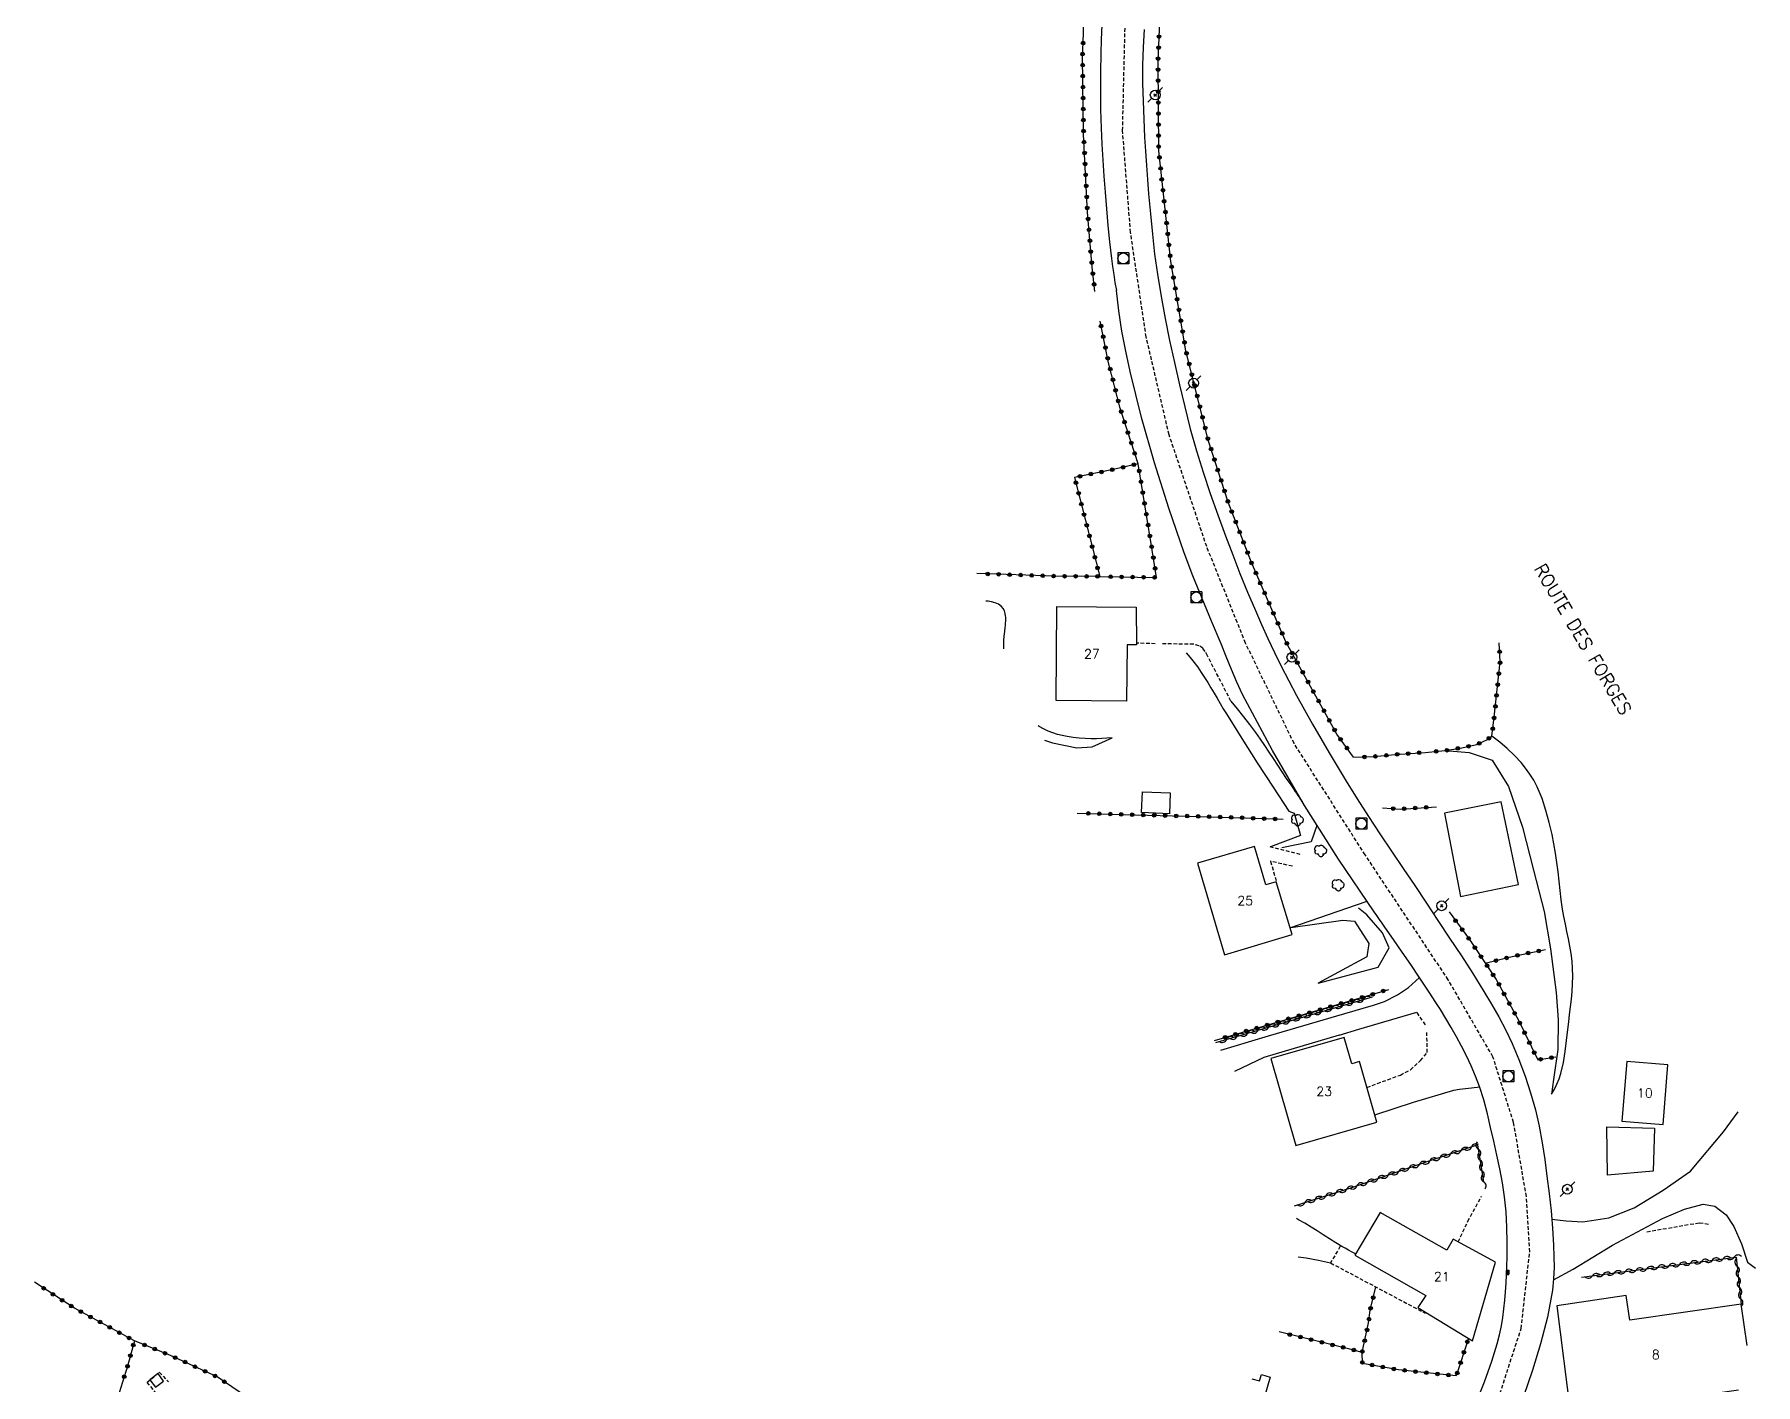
# Model space of a CAD drawing. Header units: millimetres. Extents: x 222014 to 223000, y 61000 to 62001.
# Drawn here: x 222069.1 to 222304, y 61367.6 to 61551.9 of the extents above; entities that cross this region are included whole.
import ezdxf
from ezdxf.enums import TextEntityAlignment as Align

# ---------------------------------------------------------------- set-up
doc = ezdxf.new("R2010")
doc.units = ezdxf.units.MM
doc.linetypes.add('DASHED', pattern=[0.75, 0.5, -0.25])
doc.layers.get('0').update_dxf_attribs({"linetype": 'CONTINUOUS'})
for name, color, linetype in [('W0001', 6, 'DASHED'), ('W0008', 7, 'CONTINUOUS'), ('W0017', 7, 'CONTINUOUS'), ('W0101', 7, 'CONTINUOUS'), ('W0104', 1, 'CONTINUOUS'), ('W0112', 1, 'DASHED'), ('W0211', 2, 'CONTINUOUS'), ('W0214', 2, 'CONTINUOUS'), ('W0300', 7, 'CONTINUOUS'), ('W0310', 3, 'CONTINUOUS'), ('W0322', 7, 'CONTINUOUS'), ('W0323', 7, 'CONTINUOUS'), ('W0401', 7, 'CONTINUOUS'), ('W0420', 7, 'CONTINUOUS'), ('W0473', 7, 'CONTINUOUS'), ('W0989', 7, 'CONTINUOUS'), ('W0991', 7, 'CONTINUOUS')]:
    doc.layers.add(name, color=color, linetype=linetype)
doc.styles.get("Standard").update_dxf_attribs({"font": 'romans.shx', "width": 0.85})

# ---------------------------------------------------------------- blocks, each defined once
blk = doc.blocks.new('T473')
for p, q in [((-0.166667, 0.166667), (0.166667, -0.166667)), ((-0.166667, -0.166667), (0.166667, 0.166667)), ((0.500001, 0.500001), (1.000002, 1.000002)), ((-1.000002, -1.000002), (-0.500001, -0.500001))]:
    blk.add_line(p, q)
blk.add_ellipse((0, 0), major_axis=(0.471405, 0.471405), ratio=1, start_param=5.4977871438, end_param=11.780972451)
blk = doc.blocks.new('T401')
for p, q in [((-0.3, 0.3), (0, 0.3)), ((-0.3, -0.25), (-0.3, 0.3)), ((-0.3, 0.15), (0, 0.15)), ((-0.3, 0), (0, 0)), ((0, 0.3), (0, -0.25)), ((-0.3, -0.15), (0, -0.15)), ((-0.3, -0.25), (-0.3, -0.3)), ((-0.3, -0.3), (0, -0.3)), ((0, -0.3), (0, -0.25))]:
    blk.add_line(p, q)
blk = doc.blocks.new('T420')
for p, q in [((0.75, 0.75), (-0.75, 0.75)), ((-0.75, 0.75), (-0.75, -0.75)), ((0.75, 0.75), (0.75, -0.75)), ((0.75, -0.75), (-0.75, -0.75))]:
    blk.add_line(p, q)
blk.add_ellipse((0, 0), major_axis=(-0.53, 0.53), ratio=1, start_param=3.926991, end_param=10.210176)
blk = doc.blocks.new('T300')
for p, q in [((-0.8, 0.51), (-0.86, 0.34)), ((-0.86, 0.34), (-0.86, 0.17)), ((-0.86, 0.17), (-0.74, 0.06)), ((-0.69, 0.63), (-0.8, 0.51)), ((-0.8, -0.06), (-0.74, 0.06)), ((-0.74, 0.06), (-0.69, 0.11)), ((-0.57, 0.69), (-0.69, 0.63)), ((-0.46, 0.69), (-0.57, 0.69)), ((-0.29, 0.63), (-0.46, 0.69)), ((-0.29, 0.63), (-0.17, 0.74)), ((-0.23, 0.57), (-0.29, 0.63)), ((-0.17, 0.74), (-0.06, 0.8)), ((-0.06, 0.8), (0.06, 0.8)), ((0.06, 0.8), (0.23, 0.74)), ((0.23, 0.74), (0.34, 0.63)), ((0.34, 0.63), (0.4, 0.51)), ((0.46, 0.46), (0.34, 0.46)), ((0.4, 0.51), (0.4, 0.46)), ((0.57, 0.4), (0.46, 0.46)), ((0.57, 0.4), (0.69, 0.29)), ((0.69, 0.29), (0.74, 0.17)), ((0.74, 0.06), (0.69, -0.17)), ((0.74, 0.17), (0.74, 0.06)), ((-0.8, -0.17), (-0.8, -0.06)), ((-0.8, -0.23), (-0.8, -0.17)), ((-0.74, -0.34), (-0.8, -0.23)), ((-0.69, -0.4), (-0.74, -0.34)), ((-0.51, -0.46), (-0.69, -0.4)), ((-0.4, -0.46), (-0.51, -0.46)), ((-0.4, -0.46), (-0.34, -0.46)), ((-0.34, -0.46), (-0.34, -0.4)), ((-0.34, -0.51), (-0.34, -0.46)), ((-0.29, -0.63), (-0.34, -0.51)), ((-0.17, -0.74), (-0.29, -0.63)), ((-0.06, -0.8), (-0.17, -0.74)), ((0.06, -0.8), (-0.06, -0.8)), ((0.17, -0.74), (0.06, -0.8)), ((0.23, -0.69), (0.17, -0.74)), ((0.29, -0.46), (0.23, -0.46)), ((0.29, -0.63), (0.23, -0.69)), ((0.46, -0.4), (0.29, -0.46)), ((0.34, -0.51), (0.29, -0.63)), ((0.34, -0.51), (0.34, -0.46)), ((0.57, -0.34), (0.46, -0.4)), ((0.63, -0.29), (0.57, -0.34)), ((0.69, -0.17), (0.63, -0.29))]:
    blk.add_line(p, q)
blk = doc.blocks.new('t323o')
at = {"color": 0, "linetype": 'Continuous'}
for radius in [0.25, 0.15]:
    blk.add_circle((0, 0), radius, dxfattribs=at)
blk = doc.blocks.new('t310o')
at = {"color": 0, "linetype": 'Continuous'}
for centre, start, end in [((-0.5, 0.38), 216.8699, 323.1304), ((0.5, -0.37), 36.8699, 143.1303)]:
    blk.add_arc(centre, 0.625, start, end, dxfattribs=at)
blk = doc.blocks.new('t322o')
at = {"color": 0, "linetype": 'Continuous'}
for radius in [0.25, 0.15]:
    blk.add_circle((0, 0), radius, dxfattribs=at)

msp = doc.modelspace()

# ---------------------------------------------------------------- linework, layer by layer
at = {"layer": 'W0001'}
msp.add_lwpolyline([(222195.67, 61249.76), (222207.13, 61270.43), (222224.96, 61298.72), (222241.83, 61323.11), (222253.69, 61340.47), (222263.98, 61355.54), (222268.17, 61363.49), (222271.99, 61375.22), (222273.16, 61385.69), (222272.7, 61393.24), (222270.96, 61403.34), (222268.13, 61412.32), (222262.03, 61422.83), (222250.7, 61439.87), (222240.99, 61455.1), (222234.38, 61468.78), (222229.08, 61481.95), (222223.94, 61497.23), (222220.82, 61510.57), (222218.68, 61524.86), (222217.6, 61538.74), (222217.96, 61554.01)], dxfattribs=at)
at = {"layer": 'W0008'}
for points in [[(222214.76, 61553.14), (222214.67, 61551.2), (222214.61, 61549.25), (222214.58, 61546.71), (222214.57, 61544.17), (222214.6, 61541.63), (222214.66, 61539.08), (222214.75, 61536.89), (222214.88, 61534.7), (222215.03, 61532.52), (222215.2, 61530.33), (222215.39, 61528.07), (222215.6, 61525.81), (222215.83, 61523.55), (222216.09, 61521.29), (222216.23, 61520.2), (222216.39, 61519.1), (222216.56, 61518.01), (222216.75, 61516.93)], [(222220.54, 61552.57), (222220.41, 61550.14), (222220.33, 61547.7), (222220.33, 61545.24), (222220.39, 61542.78), (222220.49, 61540.32), (222220.61, 61537.86), (222220.71, 61535.92), (222220.84, 61533.99), (222220.98, 61532.06), (222221.14, 61530.13), (222221.39, 61527.38), (222221.66, 61524.63), (222221.97, 61521.89), (222222.34, 61519.16), (222222.84, 61516.12), (222223.4, 61513.1), (222224.01, 61510.09), (222224.66, 61507.08), (222225.35, 61504.06), (222226.07, 61501.04), (222226.84, 61498.03), (222227.69, 61495.05), (222228.6, 61492.11), (222229.57, 61489.2), (222230.6, 61486.3), (222231.66, 61483.41), (222232.62, 61480.85), (222233.62, 61478.29), (222234.66, 61475.75), (222235.72, 61473.22), (222236.56, 61471.3), (222237.43, 61469.4), (222238.32, 61467.51), (222239.25, 61465.63), (222241.35, 61461.64), (222243.53, 61457.7), (222245.78, 61453.8), (222248.1, 61449.93), (222249.6, 61447.52), (222251.14, 61445.12), (222252.71, 61442.74), (222254.3, 61440.38), (222255.9, 61438.03), (222257.49, 61435.67), (222259.08, 61433.3), (222260.64, 61430.93), (222262.23, 61428.52), (222263.83, 61426.11), (222265.4, 61423.68), (222266.91, 61421.22), (222267.94, 61419.49), (222268.94, 61417.74), (222269.89, 61415.96), (222270.75, 61414.14), (222271.69, 61411.92), (222272.53, 61409.67), (222273.28, 61407.38), (222273.94, 61405.07), (222274.46, 61402.82), (222274.86, 61400.56), (222275.2, 61398.28), (222275.51, 61396), (222275.81, 61393.65), (222276.08, 61391.3), (222276.28, 61388.93), (222276.41, 61386.57), (222276.46, 61385.04), (222276.48, 61383.52), (222276.42, 61381.99), (222276.27, 61380.46), (222275.58, 61376.75), (222274.64, 61373.1), (222273.53, 61369.51), (222272.3, 61365.95)], [(222251.94, 61432.1), (222247.05, 61439.27), (222242.43, 61446.61), (222238.06, 61454.12), (222233.97, 61461.77), (222233.17, 61463.47), (222232.44, 61465.2), (222231.75, 61466.94), (222231.04, 61468.68), (222229.74, 61471.76), (222228.44, 61474.85), (222227.17, 61477.95), (222226, 61481.09), (222223.92, 61487.21), (222221.97, 61493.38), (222220.19, 61499.6), (222218.61, 61505.88), (222218.02, 61508.62), (222217.51, 61511.38), (222217.09, 61514.15), (222216.75, 61516.93)], [(222266.45, 61366.56), (222266.99, 61367.95), (222267.5, 61369.35), (222267.98, 61370.76), (222268.36, 61371.94), (222268.72, 61373.13), (222269.04, 61374.34), (222269.29, 61375.56), (222269.48, 61376.72), (222269.63, 61377.89), (222269.76, 61379.06), (222269.85, 61380.23), (222269.93, 61381.4), (222269.98, 61382.58), (222270.03, 61383.75), (222270.06, 61384.93), (222270.08, 61386.99), (222270.04, 61389.06), (222269.94, 61391.13), (222269.74, 61393.19), (222269.46, 61395.1), (222269.09, 61397), (222268.67, 61398.89), (222268.24, 61400.78), (222267.82, 61402.66), (222267.39, 61404.54), (222266.9, 61406.42), (222266.32, 61408.26), (222265.78, 61409.68), (222265.17, 61411.06), (222264.52, 61412.42), (222263.84, 61413.77), (222263.16, 61415.04), (222262.45, 61416.29), (222261.72, 61417.52), (222260.97, 61418.75), (222260.27, 61419.86), (222259.55, 61420.97), (222258.82, 61422.07), (222258.09, 61423.17), (222256.93, 61424.89), (222255.75, 61426.6), (222254.57, 61428.31), (222253.38, 61430.02), (222253.02, 61430.54), (222252.66, 61431.06), (222252.3, 61431.58), (222251.94, 61432.1)]]:
    msp.add_lwpolyline(points, dxfattribs=at)
at = {"layer": 'W0017'}
for points in [[(222244.12, 61443.86), (222243.31, 61441.67), (222239.33, 61440.84)], [(222250.79, 61433.44), (222240.52, 61429.93)], [(222230.99, 61413.21), (222237.49, 61415.15), (222247.94, 61418.22), (222251.86, 61419.36), (222253.33, 61419.86), (222255.11, 61420.77), (222256.61, 61421.76), (222258.11, 61423.14)], [(222247.17, 61415.27), (222249.86, 61416.07), (222257.76, 61418.4)], [(222247.17, 61415.27), (222236.89, 61412.21), (222232.85, 61410.31)], [(222252.02, 61404.4), (222257.31, 61406.11), (222262.81, 61407.74), (222263.58, 61407.89), (222265.2, 61408.05), (222266.35, 61408.19)], [(222276.14, 61390.13), (222278.14, 61389.91), (222280.41, 61389.77), (222283.94, 61390.31), (222287.42, 61391.69), (222291.36, 61394.1), (222295.1, 61396.69), (222299.62, 61402.06), (222301.6, 61404.79)], [(222276.41, 61381.88), (222279.07, 61383.32), (222284.44, 61386.61), (222291.27, 61390.21), (222294.27, 61391.5), (222296.85, 61392.17), (222298.43, 61391.9), (222299.98, 61390.72), (222301.02, 61389.16), (222302.04, 61386.75), (222302.88, 61384.29), (222303.98, 61383.44)]]:
    msp.add_lwpolyline(points, dxfattribs=at)
at = {"layer": 'W0101'}
for points in [[(222219.48, 61468.56), (222218.24, 61468.55), (222218.14, 61460.85), (222208.55, 61460.94), (222208.63, 61473.79), (222219.46, 61473.69)], [(222240.74, 61429.02), (222238.57, 61436.17), (222237.14, 61435.76), (222235.58, 61441.01), (222227.81, 61438.73), (222231.5, 61426.22)], [(222248.86, 61411.34), (222247.83, 61414.94), (222237.82, 61412.07), (222241.22, 61400.21), (222252.31, 61403.39), (222249.94, 61411.65)], [(222291.36, 61403.08), (222292.01, 61411.21), (222286.39, 61411.66), (222285.74, 61403.53)], [(222085.97, 61369.05), (222084.85, 61368.21), (222085.6, 61367.21), (222086.72, 61368.04), (222085.97, 61369.05)]]:
    msp.add_lwpolyline(points, close=True, dxfattribs=at)
for points in [[(222268.48, 61384.27), (222262.71, 61387.4), (222261.85, 61385.93), (222252.76, 61391.05), (222249.27, 61385.22), (222258.96, 61379.72), (222257.89, 61378.09), (222265.34, 61373.54)], [(222265.34, 61373.54), (222268.48, 61384.27)], [(222302.84, 61372.88), (222302.03, 61378.54), (222286.8, 61376.37), (222286.33, 61379.73), (222276.88, 61378.29)], [(222276.88, 61378.29), (222278.73, 61363.58), (222301.67, 61366.85)]]:
    msp.add_lwpolyline(points, dxfattribs=at)
at = {"layer": 'W0104'}
for points in [[(222220.32, 61448.5), (222224.08, 61448.36), (222223.99, 61445.46), (222220.19, 61445.64)], [(222261.52, 61445.57), (222263.73, 61434.21), (222271.62, 61435.83), (222269.26, 61447.12)], [(222290.17, 61402.57), (222290, 61396.7), (222283.77, 61396.14), (222283.69, 61402.73)]]:
    msp.add_lwpolyline(points, close=True, dxfattribs=at)
msp.add_lwpolyline([(222235.23, 61368.35), (222236.26, 61368.07), (222236.54, 61368.94), (222237.75, 61368.59), (222236.2, 61363.23)], dxfattribs=at)
at = {"layer": 'W0112'}
for points in [[(222222.05, 61468.69), (222219.48, 61468.77)], [(222232.38, 61460.85), (222229.19, 61467.05), (222228.88, 61467.64), (222228.53, 61468.07), (222228.04, 61468.43), (222227.28, 61468.63), (222223, 61468.68)], [(222237.68, 61441), (222241.92, 61439.93)], [(222240.79, 61438.31), (222237.8, 61439), (222238.59, 61436.19)], [(222258.92, 61416.67), (222257.76, 61418.4)], [(222250.95, 61408.13), (222255.51, 61409.82), (222256.89, 61410.54), (222258.27, 61411.79), (222259.18, 61412.91), (222259.11, 61415.61)], [(222263.4, 61387.03), (222264.71, 61389.86), (222266.6, 61393.28)], [(222289.13, 61388.42), (222296.34, 61389.66), (222297.66, 61389.43)], [(222247.29, 61386.44), (222245.99, 61384.16)], [(222245.99, 61384.16), (222258.89, 61377.31)], [(222085.76, 61366.31), (222084.49, 61367.87), (222086.13, 61369.25), (222086.12, 61369.25), (222087.41, 61367.92)]]:
    msp.add_lwpolyline(points, dxfattribs=at)
at = {"layer": 'W0211'}
for points in [[(222226.28, 61467.45), (222226.82, 61466.81), (222227.35, 61466.15), (222227.85, 61465.48), (222228.33, 61464.79), (222228.79, 61464.1), (222229.23, 61463.4), (222229.66, 61462.69), (222230.08, 61461.97), (222230.49, 61461.25), (222230.91, 61460.53), (222231.33, 61459.81), (222231.76, 61459.11), (222233.86, 61455.76), (222235.98, 61452.44), (222238.13, 61449.13), (222240.29, 61445.83), (222241.02, 61445.56), (222241.89, 61442.5), (222237.78, 61440.97)], [(222206.95, 61455.55), (222208.02, 61455.18), (222211.37, 61454.48), (222213.45, 61454.6), (222216.17, 61455.85)], [(222261.61, 61454.12), (222264.9, 61453.83), (222268.04, 61452.82), (222270.28, 61449.22), (222272.16, 61443.67), (222273.69, 61437.79), (222275.11, 61432.15), (222275.98, 61427.03), (222276.76, 61421.1), (222277.05, 61417.35), (222276.98, 61413.29), (222276.42, 61409.2), (222276.15, 61407.21)], [(222240.54, 61429.95), (222247.65, 61430.97), (222249.26, 61430.8), (222251.19, 61427.79), (222250.91, 61425.97), (222244.27, 61422.37)], [(222249.38, 61385.4), (222248.91, 61385.65), (222248.45, 61385.91), (222247.99, 61386.16), (222247.54, 61386.43), (222246.68, 61386.93), (222245.83, 61387.46), (222244.99, 61387.99), (222244.15, 61388.53), (222243.31, 61389.06), (222242.46, 61389.58), (222241.59, 61390.07), (222241.34, 61390.21)]]:
    msp.add_lwpolyline(points, dxfattribs=at)
at = {"layer": 'W0214'}
for points in [[(222201.39, 61467.99), (222201.37, 61468.5), (222201.39, 61469.12), (222201.45, 61469.74), (222201.53, 61470.35), (222201.58, 61470.97), (222201.6, 61471.16), (222201.62, 61471.35), (222201.64, 61471.54), (222201.66, 61471.73), (222201.67, 61471.92), (222201.68, 61472.11), (222201.67, 61472.31), (222201.64, 61472.5), (222201.57, 61472.83), (222201.47, 61473.17), (222201.32, 61473.49), (222201.09, 61473.77), (222200.67, 61474.08), (222200.2, 61474.29), (222199.71, 61474.41), (222199.23, 61474.5), (222198.94, 61474.52)], [(222232.38, 61460.85), (222233.25, 61459.8), (222234.1, 61458.73), (222234.93, 61457.65), (222235.74, 61456.56), (222236.36, 61455.68), (222236.97, 61454.8), (222237.57, 61453.9), (222238.16, 61453.01), (222238.75, 61452.11), (222239.34, 61451.21), (222239.94, 61450.32), (222240.55, 61449.44), (222240.75, 61449.16), (222240.94, 61448.88), (222241.12, 61448.59), (222241.31, 61448.3), (222241.49, 61448.01), (222241.68, 61447.73), (222241.88, 61447.45), (222242.09, 61447.18)], [(222216.17, 61455.85), (222215.46, 61455.79), (222214.75, 61455.75), (222214.04, 61455.73), (222213.33, 61455.73), (222212.5, 61455.76), (222211.67, 61455.82), (222210.84, 61455.91), (222210.02, 61456.04), (222209.36, 61456.17), (222208.71, 61456.32), (222208.07, 61456.52), (222207.45, 61456.76), (222206.82, 61457.06), (222206.22, 61457.4), (222206.09, 61457.48)], [(222276.15, 61407.21), (222276.54, 61407.88), (222276.88, 61408.58), (222277.17, 61409.3), (222277.42, 61410.04), (222277.78, 61411.51), (222278.01, 61413.02), (222278.19, 61414.52), (222278.35, 61416.03), (222278.48, 61417.06), (222278.61, 61418.1), (222278.74, 61419.13), (222278.85, 61420.17), (222278.95, 61421.21), (222279.01, 61422.25), (222279.04, 61423.3), (222279.02, 61424.35), (222278.94, 61425.38), (222278.81, 61426.4), (222278.64, 61427.42), (222278.44, 61428.43), (222278.23, 61429.43), (222278.02, 61430.43), (222277.82, 61431.44), (222277.65, 61432.45), (222277.46, 61433.72), (222277.31, 61435), (222277.16, 61436.27), (222277.02, 61437.55), (222276.86, 61438.83), (222276.69, 61440.1), (222276.47, 61441.37), (222276.21, 61442.64), (222275.82, 61444.3), (222275.38, 61445.95), (222274.84, 61447.58), (222274.17, 61449.17), (222273.71, 61450.05), (222273.18, 61450.89), (222272.6, 61451.69), (222271.98, 61452.46), (222271.06, 61453.46), (222270.09, 61454.4), (222269.06, 61455.28), (222267.98, 61456.09)], [(222244.27, 61422.36), (222252.46, 61424.56), (222254, 61427.2), (222253.08, 61429.25), (222250.95, 61431.68), (222249.8, 61432.58)], [(222241.55, 61384.98), (222242.67, 61384.84), (222244.34, 61384.55), (222245.99, 61384.16)]]:
    msp.add_lwpolyline(points, dxfattribs=at)
at = {"layer": 'W0310'}
for points in [[(222230.34, 61414.24), (222251.7, 61420.51)], [(222266.89, 61395.18), (222266.47, 61397.78), (222266.06, 61400.29), (222259.24, 61397.99), (222248.82, 61394.43), (222241.02, 61391.91)], [(222280.23, 61382.21), (222285.86, 61382.94), (222301.32, 61384.96), (222302.03, 61378.54)]]:
    msp.add_lwpolyline(points, dxfattribs=at)
at = {"layer": 'W0322'}
for points in [[(222082.73, 61373.52), (222081.81, 61370.09), (222079.28, 61362.07), (222077.58, 61356.56), (222074.86, 61348.1), (222072.18, 61339.94), (222070.39, 61334.34)], [(222106.6, 61357.63), (222103.44, 61360.92), (222098.05, 61365.9), (222094.03, 61368.61), (222087.66, 61371.54), (222082.73, 61373.52)]]:
    msp.add_lwpolyline(points, dxfattribs=at)
at = {"layer": 'W0323'}
for points in [[(222249.1, 61453.22), (222246.83, 61456.37), (222239.89, 61468.97), (222235.17, 61479.77), (222232.01, 61488.02), (222229.33, 61496.35), (222226.24, 61508.69), (222224.17, 61520.88), (222222.53, 61535.97), (222222.43, 61548.1), (222223.08, 61563.93), (222225.57, 61579.09), (222228.11, 61590.1), (222229.95, 61596.54)], [(222213.82, 61516.77), (222213.44, 61520.1), (222212.82, 61527.55), (222212.28, 61538.21), (222212.13, 61548.91), (222212.2, 61550.78), (222212.6, 61562), (222188.08, 61564.76)], [(222219.71, 61493.25), (222217.26, 61500.85), (222215.69, 61507.06), (222214.52, 61512.74)], [(222219.71, 61493.25), (222215.88, 61492.38), (222211.05, 61491.4), (222214.48, 61477.87), (222208.41, 61477.92), (222197.69, 61478.27)], [(222214.48, 61477.87), (222222.23, 61477.74), (222221.5, 61482.35), (222219.71, 61493.25)], [(222268.32, 61458.65), (222269.13, 61466.22), (222268.99, 61468.83)], [(222258.89, 61453.86), (222261.61, 61454.12), (222263.66, 61454.46), (222265.96, 61454.92), (222267.38, 61455.63), (222267.98, 61456.09), (222268.32, 61458.65)], [(222249.1, 61453.22), (222251.84, 61453.28), (222254.8, 61453.58), (222258.89, 61453.86)], [(222211.42, 61445.57), (222219.3, 61445.34), (222227.82, 61445.12), (222234.35, 61444.92), (222239.53, 61444.74)], [(222253.05, 61446.28), (222255.52, 61446.13), (222260.44, 61446.44)], [(222262.15, 61432.08), (222264.94, 61428.33), (222268.58, 61422.87), (222271.67, 61417.2), (222274.26, 61411.89), (222276.71, 61412.29)], [(222267.1, 61425.09), (222270.34, 61425.9), (222275.32, 61426.97)], [(222230.14, 61414.55), (222252.05, 61420.94), (222253.91, 61421.51)], [(222082.73, 61373.52), (222074.54, 61378), (222069.09, 61381.54)], [(222264.8, 61373.87), (222263.13, 61368.73), (222260.01, 61369.08), (222255.27, 61369.59), (222250.32, 61370.43), (222250.28, 61371.94), (222251.17, 61375.98), (222251.37, 61377.7), (222252.17, 61380.88)], [(222250.28, 61371.94), (222248.63, 61372.41), (222238.96, 61374.75)]]:
    msp.add_lwpolyline(points, dxfattribs=at)

# ---------------------------------------------------------------- block references
at = {"layer": 'W0300'}
for p in [(222241.49, 61444.6), (222244.67, 61440.41), (222247.06, 61435.73)]:
    msp.add_blockref('T300', p, dxfattribs=at)
at = {"layer": 'W0310'}
for p, rotation in [((222246.17, 61418.89), 16.35324835311607), ((222247.61, 61419.31), 16.35324835311607), ((222249.05, 61419.73), 16.35324835311607), ((222250.49, 61420.15), 16.35324835311607), ((222237.53, 61416.35), 16.35324835311607), ((222238.97, 61416.78), 16.35324835311607), ((222240.41, 61417.2), 16.35324835311607), ((222241.85, 61417.62), 16.35324835311607), ((222243.29, 61418.04), 16.35324835311607), ((222244.73, 61418.47), 16.35324835311607), ((222231.78, 61414.66), 16.35324835311607), ((222233.22, 61415.09), 16.35324835311607), ((222234.66, 61415.51), 16.35324835311607), ((222236.09, 61415.93), 16.35324835311607), ((222265.21, 61400), 198.5859918284862), ((222266.16, 61399.69), 99.35872669712495), ((222258.1, 61397.61), 198.8759806943804), ((222259.52, 61398.09), 198.5859918284862), ((222260.94, 61398.57), 198.5859918284862), ((222262.36, 61399.05), 198.5859918284862), ((222263.79, 61399.52), 198.5859918284862), ((222266.4, 61398.21), 99.35872669712495), ((222251, 61395.18), 198.8759806943804), ((222252.42, 61395.66), 198.8759806943804), ((222253.84, 61396.15), 198.8759806943804), ((222255.26, 61396.63), 198.8759806943804), ((222256.68, 61397.12), 198.8759806943804), ((222266.64, 61396.73), 99.157483994217), ((222266.88, 61395.25), 99.157483994217), ((222243.88, 61392.84), 197.900335098945), ((222245.31, 61393.3), 197.900335098945), ((222246.73, 61393.76), 197.900335098945), ((222248.16, 61394.22), 197.900335098945), ((222249.58, 61394.69), 198.8759806943804), ((222242.45, 61392.38), 197.900335098945), ((222292.13, 61383.76), 7.437746210200694), ((222293.62, 61383.96), 7.437746210200694), ((222295.11, 61384.15), 7.437746210200694), ((222296.6, 61384.34), 7.437746210200694), ((222298.08, 61384.54), 7.437746210200694), ((222299.57, 61384.73), 7.437746210200694), ((222301.06, 61384.93), 7.437746210200694), ((222301.46, 61383.74), 276.3019873815194), ((222281.72, 61382.41), 7.366584417863292), ((222283.21, 61382.6), 7.366584417863292), ((222284.7, 61382.79), 7.366584417863292), ((222286.18, 61382.98), 7.437746210200694), ((222287.67, 61383.18), 7.437746210200694), ((222289.16, 61383.37), 7.437746210200694), ((222290.65, 61383.57), 7.437746210200694), ((222301.62, 61382.24), 276.3019873815194), ((222301.79, 61380.75), 276.3019873815194), ((222301.95, 61379.26), 276.3019873815194)]:
    msp.add_blockref('t310o', p, dxfattribs=dict(at, rotation=rotation))
at = {"layer": 'W0322'}
for p, rotation in [((222082.58, 61372.96), 254.9428911017014), ((222084.13, 61372.96), 158.0743135489855), ((222085.52, 61372.4), 158.0743135489855), ((222081.8, 61370.06), 252.4549400100647), ((222082.19, 61371.51), 254.9428911017014), ((222086.91, 61371.84), 158.0743135489855), ((222088.29, 61371.25), 155.3121083462927), ((222089.65, 61370.62), 155.3121083462927), ((222091.01, 61369.99), 155.3121083462927), ((222081.35, 61368.63), 252.4549400100647), ((222092.38, 61369.37), 155.3121083462927), ((222093.74, 61368.74), 155.3121083462927), ((222095.01, 61367.95), 146.0601933326826)]:
    msp.add_blockref('t322o', p, dxfattribs=dict(at, rotation=rotation))
at = {"layer": 'W0323'}
for p, rotation in [((222212.2, 61550.69), 87.69958533262793), ((222222.57, 61551.57), 87.63437906625562), ((222212.14, 61549.19), 87.69958533262793), ((222222.45, 61548.57), 87.63437906625562), ((222222.51, 61550.07), 87.63437906625562), ((222212.15, 61547.69), 90.80858849730154), ((222212.17, 61546.19), 90.80858849730154), ((222222.44, 61547.07), 90.4674212058987), ((222212.19, 61544.69), 90.80858849730154), ((222222.45, 61545.57), 90.4674212058987), ((222222.46, 61544.07), 90.4674212058987), ((222212.21, 61543.19), 90.80858849730154), ((222212.23, 61541.69), 90.80858849730154), ((222222.47, 61542.57), 90.4674212058987), ((222212.25, 61540.19), 90.80858849730154), ((222222.49, 61541.07), 90.4674212058987), ((222222.5, 61539.57), 90.4674212058987), ((222212.27, 61538.69), 90.80858849730154), ((222212.33, 61537.19), 92.87178326183556), ((222222.51, 61538.07), 90.4674212058987), ((222222.52, 61536.57), 90.4674212058987), ((222212.41, 61535.69), 92.87178326183556), ((222212.48, 61534.19), 92.87178326183556), ((222222.62, 61535.08), 96.21927780892959), ((222212.56, 61532.7), 92.87178326183556), ((222222.79, 61533.59), 96.21927780892959), ((222222.95, 61532.09), 96.21927780892959), ((222212.63, 61531.2), 92.87178326183556), ((222212.71, 61529.7), 92.87178326183556), ((222223.11, 61530.6), 96.21927780892959), ((222212.78, 61528.2), 92.87178326183556), ((222223.27, 61529.11), 96.21927780892959), ((222223.44, 61527.62), 96.21927780892959), ((222212.89, 61526.7), 94.7763811634697), ((222213.01, 61525.21), 94.7763811634697), ((222223.6, 61526.13), 96.21927780892959), ((222223.76, 61524.64), 96.21927780892959), ((222213.14, 61523.72), 94.7763811634697), ((222223.92, 61523.15), 96.21927780892959), ((222213.26, 61522.22), 94.7763811634697), ((222213.39, 61520.73), 94.7763811634697), ((222224.09, 61521.66), 96.21927780892959), ((222224.29, 61520.17), 99.63521132480831), ((222213.54, 61519.23), 96.60215871592005), ((222213.71, 61517.74), 96.60215871592005), ((222224.54, 61518.69), 99.63521132480831), ((222224.79, 61517.21), 99.63521132480831), ((222225.04, 61515.73), 99.63521132480831), ((222225.3, 61514.26), 99.63521132480831), ((222214.66, 61512.07), 101.664982876665), ((222214.96, 61510.6), 101.664982876665), ((222225.55, 61512.78), 99.63521132480831), ((222225.8, 61511.3), 99.63521132480831), ((222215.26, 61509.13), 101.664982876665), ((222226.05, 61509.82), 99.63521132480831), ((222226.33, 61508.35), 104.053716354038), ((222215.57, 61507.66), 101.664982876665), ((222215.91, 61506.2), 104.1684009342275), ((222226.69, 61506.89), 104.053716354038), ((222216.28, 61504.74), 104.1684009342275), ((222227.06, 61505.44), 104.053716354038), ((222227.42, 61503.98), 104.053716354038), ((222216.64, 61503.29), 104.1684009342275), ((222217.01, 61501.84), 104.1684009342275), ((222227.78, 61502.53), 104.053716354038), ((222217.41, 61500.39), 107.8603978567328), ((222217.87, 61498.96), 107.8603978567328), ((222228.15, 61501.07), 104.053716354038), ((222228.51, 61499.62), 104.053716354038), ((222218.33, 61497.53), 107.8603978567328), ((222228.88, 61498.16), 104.053716354038), ((222229.24, 61496.71), 104.053716354038), ((222218.79, 61496.11), 107.8603978567328), ((222219.25, 61494.68), 107.8603978567328), ((222229.68, 61495.27), 107.8073076656123), ((222213.26, 61491.85), 191.4670565500521), ((222214.73, 61492.15), 191.4670565500521), ((222216.19, 61492.45), 192.7790267756536), ((222217.66, 61492.79), 192.7790267756536), ((222219.12, 61493.12), 192.7790267756536), ((222219.87, 61492.29), 99.3352788858883), ((222230.14, 61493.84), 107.8073076656123), ((222230.59, 61492.41), 107.8073076656123), ((222211.23, 61490.68), 284.2274211961847), ((222211.79, 61491.55), 191.4670565500521), ((222220.11, 61490.81), 99.3352788858883), ((222231.05, 61490.99), 107.8073076656123), ((222231.51, 61489.56), 107.8073076656123), ((222211.6, 61489.23), 284.2274211961847), ((222211.97, 61487.77), 284.2274211961847), ((222220.35, 61489.33), 99.3352788858883), ((222220.6, 61487.85), 99.3352788858883), ((222231.97, 61488.13), 107.8073076656123), ((222212.33, 61486.32), 284.2274211961847), ((222212.7, 61484.86), 284.2274211961847), ((222220.84, 61486.37), 99.3352788858883), ((222221.08, 61484.89), 99.3352788858883), ((222232.5, 61486.73), 110.9834874169786), ((222233.04, 61485.33), 110.9834874169786), ((222213.07, 61483.41), 284.2274211961847), ((222221.33, 61483.41), 99.3352788858883), ((222233.58, 61483.93), 110.9834874169786), ((222234.11, 61482.53), 110.9834874169786), ((222213.44, 61481.96), 284.2274211961847), ((222213.81, 61480.5), 284.2274211961847), ((222221.57, 61481.93), 99.05437184203589), ((222221.8, 61480.45), 99.05437184203589), ((222234.65, 61481.13), 110.9834874169786), ((222199.19, 61478.22), 178.1444455517489), ((222200.69, 61478.17), 178.1444455517489), ((222202.19, 61478.12), 178.1444455517489), ((222203.69, 61478.07), 178.1444455517489), ((222205.19, 61478.02), 178.1444455517489), ((222206.69, 61477.97), 178.1444455517489), ((222208.19, 61477.93), 178.1444455517489), ((222209.69, 61477.91), 179.5748247441809), ((222211.19, 61477.9), 179.5748247441809), ((222212.69, 61477.89), 179.5748247441809), ((222214.18, 61479.05), 284.2274211961847), ((222214.19, 61477.88), 179.5748247441809), ((222215.97, 61477.85), 359.0401141287583), ((222217.47, 61477.82), 359.0401141287583), ((222218.97, 61477.8), 359.0401141287583), ((222220.47, 61477.77), 359.0401141287583), ((222221.97, 61477.75), 359.0401141287583), ((222222.04, 61478.97), 99.05437184203589), ((222235.19, 61479.73), 113.6051630732284), ((222235.79, 61478.35), 113.6051630732284), ((222236.39, 61476.98), 113.6051630732284), ((222236.99, 61475.6), 113.6051630732284), ((222237.59, 61474.23), 113.6051630732284), ((222238.19, 61472.85), 113.6051630732284), ((222238.79, 61471.48), 113.6051630732284), ((222239.39, 61470.1), 113.6051630732284), ((222240.02, 61468.74), 118.8530267967622), ((222240.74, 61467.43), 118.8530267967622), ((222241.46, 61466.11), 118.8530267967622), ((222269.06, 61467.61), 92.96227458442914), ((222269.12, 61466.11), 83.85936318949787), ((222242.19, 61464.8), 118.8530267967622), ((222268.96, 61464.62), 83.85936318949787), ((222242.91, 61463.49), 118.8530267967622), ((222243.63, 61462.17), 118.8530267967622), ((222268.64, 61461.63), 83.85936318949787), ((222268.8, 61463.13), 83.85936318949787), ((222244.36, 61460.86), 118.8530267967622), ((222245.08, 61459.54), 118.8530267967622), ((222268.48, 61460.14), 83.85936318949787), ((222245.81, 61458.23), 118.8530267967622), ((222246.53, 61456.92), 118.8530267967622), ((222268.11, 61457.08), 82.64904205382535), ((222268.3, 61458.57), 82.64904205382535), ((222247.34, 61455.66), 125.7471741041127), ((222248.22, 61454.44), 125.7471741041127), ((222261.87, 61454.16), 9.475925194279386), ((222263.35, 61454.41), 9.475925194279386), ((222264.83, 61454.69), 11.43905219919336), ((222266.27, 61455.08), 26.51657760196331), ((222267.58, 61455.79), 37.36666941359171), ((222250.6, 61453.25), 1.16828804220332), ((222252.09, 61453.31), 5.823606196092346), ((222253.59, 61453.46), 5.823606196092346), ((222255.08, 61453.6), 3.933157892350562), ((222256.58, 61453.7), 3.933157892350562), ((222258.07, 61453.81), 3.933157892350562), ((222260.38, 61454), 5.31600321942724), ((222212.92, 61445.53), 358.2992536781951), ((222214.42, 61445.48), 358.2992536781951), ((222215.92, 61445.44), 358.2992536781951), ((222217.42, 61445.4), 358.2992536781951), ((222218.92, 61445.35), 358.2992536781951), ((222220.42, 61445.31), 358.5349885295803), ((222221.92, 61445.27), 358.5349885295803), ((222223.41, 61445.23), 358.5349885295803), ((222224.91, 61445.2), 358.5349885295803), ((222226.41, 61445.16), 358.5349885295803), ((222227.91, 61445.12), 358.2196754347415), ((222229.41, 61445.07), 358.2196754347415), ((222230.91, 61445.03), 358.2196754347415), ((222232.41, 61444.98), 358.2196754347415), ((222233.91, 61444.93), 358.2196754347415), ((222235.41, 61444.88), 357.9656384579282), ((222236.91, 61444.83), 357.9656384579282), ((222254.54, 61446.19), 356.4337707005836), ((222256.04, 61446.16), 3.592277850498394), ((222257.54, 61446.25), 3.592277850498394), ((222259.03, 61446.35), 3.592277850498394), ((222238.41, 61444.77), 357.9656384579282), ((222263.04, 61430.88), 306.5904919442732), ((222263.94, 61429.67), 306.5904919442732), ((222264.83, 61428.47), 306.5904919442732), ((222265.67, 61427.22), 303.7505878046166), ((222266.51, 61425.98), 303.7505878046166), ((222271.48, 61426.14), 12.17253623850379), ((222272.94, 61426.46), 12.17253623850379), ((222274.41, 61426.77), 12.17253623850379), ((222267.34, 61424.73), 303.7505878046166), ((222268.56, 61425.45), 13.99880068958222), ((222270.01, 61425.81), 13.99880068958222), ((222253.18, 61421.29), 17.09624534553569), ((222268.17, 61423.48), 303.7505878046166), ((222268.95, 61422.2), 298.558041614677), ((222245.98, 61419.17), 16.25532831529676), ((222247.42, 61419.59), 16.25532831529676), ((222248.86, 61420.01), 16.25532831529676), ((222250.3, 61420.43), 16.25532831529676), ((222251.74, 61420.85), 16.25532831529676), ((222269.66, 61420.88), 298.558041614677), ((222270.38, 61419.57), 298.558041614677), ((222237.34, 61416.65), 16.25532831529676), ((222238.78, 61417.07), 16.25532831529676), ((222240.22, 61417.49), 16.25532831529676), ((222241.66, 61417.91), 16.25532831529676), ((222243.1, 61418.33), 16.25532831529676), ((222244.54, 61418.75), 16.25532831529676), ((222271.1, 61418.25), 298.558041614677), ((222271.8, 61416.92), 296.0226991490343), ((222231.58, 61414.97), 16.25532831529676), ((222233.02, 61415.39), 16.25532831529676), ((222234.46, 61415.81), 16.25532831529676), ((222235.9, 61416.23), 16.25532831529676), ((222272.46, 61415.58), 296.0226991490343), ((222273.12, 61414.23), 296.0226991490343), ((222273.78, 61412.88), 296.0226991490343), ((222274.65, 61411.96), 9.268884259197478), ((222276.14, 61412.2), 9.268884259197478), ((222070.35, 61380.72), 146.9824159703961), ((222071.61, 61379.9), 146.9824159703961), ((222072.87, 61379.08), 146.9824159703961), ((222251.81, 61379.43), 75.94258136152968), ((222074.12, 61378.27), 146.9824159703961), ((222075.42, 61377.52), 151.3405658269537), ((222076.74, 61376.8), 151.3405658269537), ((222251.44, 61377.97), 75.94258136152968), ((222078.05, 61376.08), 151.3405658269537), ((222079.37, 61375.36), 151.3405658269537), ((222080.68, 61374.64), 151.3405658269537), ((222240.42, 61374.39), 166.380130763363), ((222250.96, 61375.01), 77.61396180678204), ((222251.23, 61376.49), 83.27665003664332), ((222082, 61373.92), 151.3405658269537), ((222241.88, 61374.04), 166.380130763363), ((222243.33, 61373.69), 166.380130763363), ((222244.79, 61373.34), 166.380130763363), ((222246.25, 61372.98), 166.380130763363), ((222247.71, 61372.63), 166.380130763363), ((222249.16, 61372.26), 164.2053340387359), ((222250.32, 61372.08), 77.61396180678204), ((222250.64, 61373.55), 77.61396180678204), ((222264.18, 61371.98), 252.0673391232498), ((222264.65, 61373.4), 252.0673391232498), ((222250.32, 61370.59), 91.48440892133226), ((222251.65, 61370.21), 170.3051809772577), ((222253.13, 61369.95), 170.3051809772577), ((222254.61, 61369.7), 170.3051809772577), ((222263.72, 61370.55), 252.0673391232498), ((222256.09, 61369.5), 173.885778744369), ((222257.58, 61369.34), 173.885778744369), ((222259.07, 61369.18), 173.885778744369), ((222260.56, 61369.02), 173.5531423085681), ((222262.06, 61368.85), 173.5531423085681), ((222263.26, 61369.12), 252.0673391232498)]:
    msp.add_blockref('t323o', p, dxfattribs=dict(at, rotation=rotation))
at = {"layer": 'W0401', "rotation": 357.8257971079286}
msp.add_blockref('T401', (222270.32, 61382.89), dxfattribs=at)
at = {"layer": 'W0420'}
for p in [(222217.71, 61521.29), (222227.67, 61475.02), (222250.17, 61444.14), (222270.23, 61409.64)]:
    msp.add_blockref('T420', p, dxfattribs=at)
at = {"layer": 'W0473'}
for p in [(222222.05, 61543.61), (222227.28, 61504.27), (222240.7, 61466.85), (222261.14, 61432.92), (222278.3, 61394.23)]:
    msp.add_blockref('T473', p, dxfattribs=at)

# ---------------------------------------------------------------- texts
at = {"layer": 'W0989'}
msp.add_text('ROUTE DES FORGES', height=1.75, rotation=300.7341, dxfattribs=at).set_placement((222280.43, 61469.3), align=Align.MIDDLE_CENTER)
at = {"layer": 'W0991'}
for s, p in [('27', (222213.41, 61467.32)), ('25', (222234.33, 61433.62)), ('23', (222245.11, 61407.58)), ('10', (222288.87, 61407.37)), ('21', (222261.16, 61382.29)), ('8', (222290.36, 61371.66))]:
    msp.add_text(s, height=1.25, dxfattribs=at).set_placement(p, align=Align.MIDDLE_CENTER)

doc.saveas('drawing.dxf')
